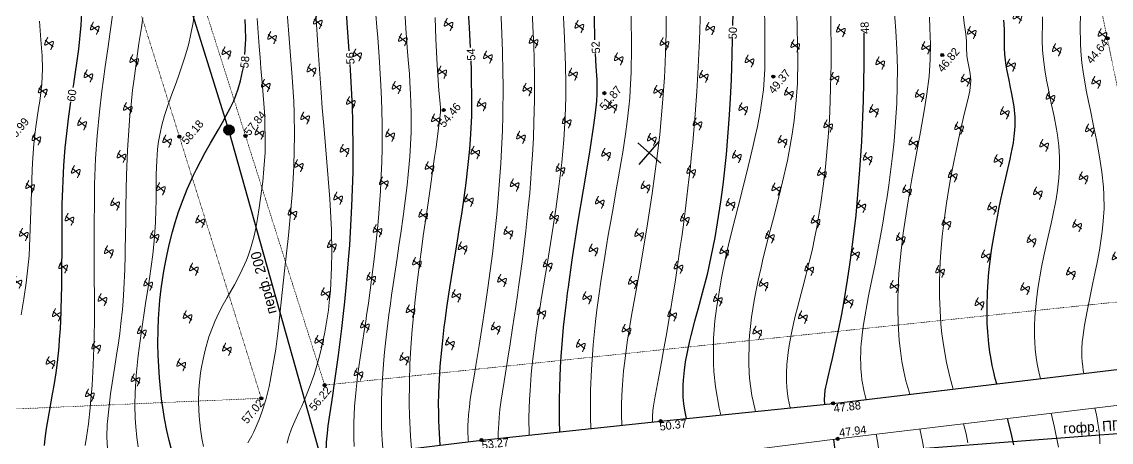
# Model space of a CAD drawing. Header units: millimetres. Extents: x -2893842 to -949497, y -1203244 to 262218.
# Drawn here: x -2253467 to -2146808, y -441709 to -400542 of the extents above; entities that cross this region are included whole.
import ezdxf

# ---------------------------------------------------------------- set-up
doc = ezdxf.new("R2010")
doc.units = ezdxf.units.MM
doc.linetypes.add('g5_366', pattern=[0.85, 0.1, -0.75])
doc.layers.get('0').update_dxf_attribs({"lineweight": 5})
for name, color, linetype in [('!!!_ Размеры', 7, 'Continuous'), ('02_сетка', 253, 'Continuous'), ('10_Границы покрытий и угодий', 253, 'Continuous'), ('13_Растительность', 253, 'Continuous'), ('19_Горизонтали', 253, 'Continuous'), ('30_Канализация', 253, 'Continuous'), ('44_Крышки колодцев', 253, 'Continuous'), ('61_Отметки высоты поверхности', 253, 'Continuous')]:
    doc.layers.add(name, color=color, linetype=linetype)
doc.styles.add('LIKE17', font='d431.shx')
doc.styles.add('LIKE32', font='peteri.shx')
doc.styles.add('LIKE36', font='pragmai.shx')
doc.styles.add('Line_GUGK', font='')
doc.styles.get('Line_GUGK').set_extended_font_data('Bm431', italic=True)
doc.linetypes.add('g5_122_d', pattern='A,1,-1,1.5,-0.4,["Др",Line_GUGK,S=1,R=0,X=0,Y=-0.5],-2.4,1.5,-1,4,-1,4,-1,3', length=21.8)

# ---------------------------------------------------------------- blocks, each defined once
blk = doc.blocks.new('BL_333')
at = {"color": 0}
for p, q in [((0, -3), (0, 3)), ((-3, 0), (3, 0))]:
    blk.add_line(p, q, dxfattribs=at)
blk = doc.blocks.new('g5_330')
blk.add_hatch(color=0).paths.add_polyline_path([(-0.15, 0, 1), (0.15, 0, 1)])
at = {"color": 0}
blk.add_circle((0, 0), 0.15, dxfattribs=at)
blk = doc.blocks.new('g5_117')
h = blk.add_hatch(color=255)
h.paths.add_polyline_path([(-0.3, 0.35), (0.35, -0.3, 0.177899), (0.46, 0, 0.639215)])
h.paths.add_polyline_path([(-0.35, 0.3, 0.177899), (-0.46, 0, 0.639215), (0.3, -0.35)])
at = {"color": 0}
blk.add_lwpolyline([(0.35, -0.35), (-0.35, 0.35)], dxfattribs=at)
blk.add_circle((0, 0), 0.5, dxfattribs=at)
blk = doc.blocks.new('g5_411')
at = {"color": 0, "linetype": 'Continuous', "lineweight": 15}
for points in [[(0.38, 1), (0.37, 1), (0.36, 1), (0.35, 0.99), (0.34, 0.99), (0.33, 0.99), (0.32, 0.99), (0.31, 0.99), (0.3, 0.98), (0.29, 0.98), (0.28, 0.98), (0.27, 0.98), (0.26, 0.97), (0.25, 0.97), (0.24, 0.97), (0.23, 0.97), (0.22, 0.97), (0.21, 0.96), (0.2, 0.96), (0.19, 0.96), (0.18, 0.96), (0.17, 0.95), (0.16, 0.95), (0.15, 0.95), (0.14, 0.95), (0.13, 0.95), (0.12, 0.94), (0.11, 0.94), (0.1, 0.94), (0.09, 0.94), (0.08, 0.93), (0.07, 0.93), (0.06, 0.93), (0.05, 0.93), (0.04, 0.93), (0.03, 0.92), (0.02, 0.92), (0.01, 0.92), (0, 0.92), (-0.01, 0.91), (-0.01, 0.91), (-0.02, 0.91), (-0.03, 0.91), (-0.04, 0.9), (-0.05, 0.9), (-0.06, 0.9), (-0.07, 0.9), (-0.08, 0.89), (-0.09, 0.89), (-0.1, 0.89), (-0.11, 0.88), (-0.12, 0.88), (-0.13, 0.88), (-0.14, 0.88), (-0.15, 0.87), (-0.16, 0.87), (-0.17, 0.87), (-0.18, 0.86), (-0.19, 0.86), (-0.2, 0.86), (-0.21, 0.86), (-0.22, 0.85), (-0.23, 0.85), (-0.24, 0.85), (-0.24, 0.84), (-0.25, 0.84), (-0.26, 0.83), (-0.27, 0.83), (-0.28, 0.83), (-0.29, 0.82), (-0.3, 0.82), (-0.31, 0.81), (-0.32, 0.81), (-0.33, 0.8), (-0.34, 0.8), (-0.34, 0.79), (-0.35, 0.79), (-0.36, 0.78), (-0.37, 0.78), (-0.37, 0.77), (-0.38, 0.76), (-0.38, 0.75), (-0.38, 0.74), (-0.38, 0.73), (-0.38, 0.72), (-0.38, 0.71), (-0.37, 0.71), (-0.36, 0.7), (-0.35, 0.69), (-0.35, 0.69), (-0.34, 0.68), (-0.33, 0.68), (-0.32, 0.67), (-0.31, 0.67), (-0.3, 0.66), (-0.29, 0.66), (-0.28, 0.65), (-0.28, 0.65), (-0.27, 0.64), (-0.26, 0.64), (-0.25, 0.63), (-0.24, 0.63), (-0.23, 0.63), (-0.22, 0.62), (-0.21, 0.62), (-0.2, 0.62), (-0.19, 0.61), (-0.18, 0.61), (-0.17, 0.6), (-0.17, 0.6), (-0.16, 0.6), (-0.15, 0.59), (-0.14, 0.59), (-0.13, 0.59), (-0.12, 0.58), (-0.11, 0.58), (-0.1, 0.58), (-0.09, 0.57), (-0.08, 0.57), (-0.07, 0.57), (-0.06, 0.56), (-0.05, 0.56), (-0.04, 0.56), (-0.03, 0.55), (-0.02, 0.55), (-0.01, 0.55), (-0.01, 0.54), (0, 0.54), (0.01, 0.54), (0.02, 0.53), (0.03, 0.53), (0.04, 0.53), (0.05, 0.52), (0.06, 0.52), (0.07, 0.52), (0.08, 0.51), (0.09, 0.51), (0.1, 0.51), (0.11, 0.5), (0.12, 0.5), (0.13, 0.5), (0.14, 0.49), (0.14, 0.49), (0.15, 0.48), (0.16, 0.48), (0.17, 0.48), (0.18, 0.47), (0.19, 0.47), (0.2, 0.47), (0.21, 0.46), (0.22, 0.46), (0.23, 0.45), (0.24, 0.45), (0.25, 0.45), (0.26, 0.44), (0.26, 0.44), (0.27, 0.43), (0.28, 0.43), (0.29, 0.42), (0.3, 0.42), (0.31, 0.42), (0.32, 0.41), (0.33, 0.4), (0.33, 0.4), (0.34, 0.39), (0.35, 0.39), (0.36, 0.38), (0.37, 0.38), (0.37, 0.37), (0.38, 0.36), (0.39, 0.35), (0.39, 0.34), (0.39, 0.33), (0.39, 0.32), (0.39, 0.31), (0.39, 0.3), (0.38, 0.3), (0.38, 0.29), (0.37, 0.28), (0.36, 0.27), (0.36, 0.27), (0.35, 0.26), (0.34, 0.25), (0.33, 0.25), (0.32, 0.24), (0.31, 0.24), (0.31, 0.23), (0.3, 0.23), (0.29, 0.22), (0.28, 0.22), (0.27, 0.21), (0.26, 0.21), (0.25, 0.2), (0.24, 0.2), (0.23, 0.2), (0.23, 0.19), (0.22, 0.19), (0.21, 0.18), (0.2, 0.18), (0.19, 0.18), (0.18, 0.17), (0.17, 0.17), (0.16, 0.17), (0.15, 0.16), (0.14, 0.16), (0.13, 0.15), (0.12, 0.15), (0.11, 0.15), (0.1, 0.14), (0.1, 0.14), (0.09, 0.14), (0.08, 0.13), (0.07, 0.13), (0.06, 0.13), (0.05, 0.13), (0.04, 0.12), (0.03, 0.12), (0.02, 0.12), (0.01, 0.11), (0, 0.11), (-0.01, 0.11), (-0.02, 0.1), (-0.03, 0.1), (-0.04, 0.1), (-0.05, 0.09), (-0.06, 0.09), (-0.07, 0.09), (-0.08, 0.09), (-0.09, 0.08), (-0.1, 0.08), (-0.1, 0.08), (-0.11, 0.07), (-0.12, 0.07), (-0.13, 0.07), (-0.14, 0.07), (-0.15, 0.06), (-0.16, 0.06), (-0.17, 0.06), (-0.18, 0.05), (-0.19, 0.05), (-0.2, 0.05), (-0.21, 0.05), (-0.22, 0.04), (-0.23, 0.04), (-0.24, 0.04), (-0.25, 0.04), (-0.26, 0.03), (-0.27, 0.03), (-0.28, 0.03), (-0.29, 0.02), (-0.3, 0.02), (-0.31, 0.02), (-0.32, 0.02), (-0.33, 0.01), (-0.34, 0.01), (-0.35, 0.01), (-0.35, 0.01), (-0.36, 0), (-0.37, 0), (-0.38, 0)], [(0, 1), (0, 0)]]:
    blk.add_lwpolyline(points, dxfattribs=at)
blk = doc.blocks.new('Топо_07.04.17')
at = {"layer": '02_сетка', "color": 3, "linetype": 'Continuous'}
for p, q in [((-297300, -269842), (-295079, -267826)), ((-295182, -269945), (-297198, -267723))]:
    blk.add_line(p, q, dxfattribs=at)
at = {"layer": '10_Границы покрытий и угодий', "color": 7, "linetype": 'Continuous', "lineweight": 30}
blk.add_lwpolyline([(-338686, -295119), (-315669, -294920), (-298041, -295057), (-281070, -295231), (-252814, -295062)], dxfattribs=at)
at = {"layer": '10_Границы покрытий и угодий', "linetype": 'Continuous', "lineweight": 20}
blk.add_lwpolyline([(-298124, -298973), (-280998, -298733), (-252989, -298552)], dxfattribs=at)
at = {"layer": '10_Границы покрытий и угодий', "color": 7, "linetype": 'g5_366', "lineweight": 20}
for points in [[(-330321, -287849), (-350719, -184339), (-335483, -157948), (-260135, -153513), (-248052, -288537)], [(-442714, -281028), (-434348, -193142), (-392952, -184627), (-355956, -188157), (-336633, -288430)]]:
    blk.add_lwpolyline(points, close=True, dxfattribs=at)
at = {"layer": '19_Горизонтали', "linetype": 'Continuous', "lineweight": 20}
for points in [[(-273513, -295186), (-273723, -293838), (-273824, -292922), (-273898, -291905), (-273935, -290874), (-273935, -289856), (-273864, -288190), (-273724, -286634), (-273622, -285793), (-273462, -284697), (-273227, -283344), (-272829, -281412), (-272356, -279434), (-271525, -276366), (-270965, -274449), (-270228, -272003), (-269554, -269770), (-268972, -267784), (-268522, -266147), (-268120, -264475), (-267819, -262857), (-267634, -261350), (-267503, -259794), (-267416, -258722)], [(-270741, -257068), (-270845, -259685), (-270952, -261490), (-271119, -263404), (-271119, -263404), (-271557, -266728), (-272238, -270396), (-272549, -271807), (-272849, -273074), (-273234, -274600), (-273535, -275729), (-273786, -276637), (-274008, -277420), (-274249, -278251), (-274711, -279792), (-275499, -282316), (-275880, -283496), (-276416, -285148), (-277233, -287891), (-277472, -288847), (-277567, -289276), (-277660, -289730), (-277743, -290181), (-277798, -290516), (-277887, -291157), (-277943, -291703), (-277976, -292147), (-277993, -292507), (-278000, -292804), (-277999, -293266), (-277920, -294454), (-277885, -294726), (-277807, -295212)]]:
    blk.add_lwpolyline(points, dxfattribs=at)
at = {"layer": '19_Горизонтали', "color": 252, "linetype": 'Continuous', "lineweight": 20}
for points in [[(-280277, -256819), (-280688, -261422), (-281003, -263710), (-281296, -265312), (-281731, -267264), (-282073, -268580), (-282713, -270733), (-282826, -271081), (-283526, -273110), (-284054, -274542), (-284642, -276090), (-284642, -276090), (-285632, -278667), (-286349, -280589), (-286570, -281205), (-286994, -282430), (-287301, -283370), (-287606, -284367), (-288037, -285944), (-288248, -286830), (-288435, -287720), (-288523, -288194), (-288822, -290432), (-288882, -291300), (-288902, -291851), (-288906, -292620), (-288869, -293577), (-288828, -294117), (-288704, -295153)], [(-285296, -295188), (-285380, -294271), (-285396, -293536), (-285358, -292631), (-285263, -291733), (-285135, -290945), (-284882, -289783), (-284709, -289126), (-284347, -287933), (-284034, -287013), (-283742, -286210), (-283524, -285633), (-282966, -284202), (-282720, -283579), (-282287, -282475), (-281772, -281106), (-281427, -280134), (-280993, -278839), (-280704, -277924), (-280092, -275822), (-279562, -273775), (-279182, -272142), (-278597, -269277), (-278300, -267603), (-278004, -265749), (-277822, -264496), (-277519, -262174), (-277309, -260352), (-277136, -258720), (-276971, -257042)], [(-304910, -295004), (-304823, -293944), (-304632, -292182), (-304513, -291275), (-304200, -289261), (-303757, -286899), (-303268, -284651), (-303004, -283537), (-302610, -281956), (-302312, -280820), (-301660, -278437), (-301073, -276383), (-300685, -275055), (-300265, -273625), (-299803, -272061), (-299499, -271026), (-299019, -269374), (-298760, -268462), (-298297, -266758), (-297984, -265522), (-297667, -264151), (-297478, -263244), (-297342, -262533), (-297060, -260814), (-296744, -258362), (-296413, -255232)], [(-292779, -253896), (-293219, -257352), (-293645, -260241), (-293881, -261675), (-294257, -263751), (-294964, -267170), (-295501, -269490), (-296339, -272816), (-297129, -275726), (-298289, -279759), (-299182, -282742), (-299689, -284445), (-300409, -287000), (-300868, -288811), (-301085, -289766), (-301357, -291111), (-301529, -292097), (-301666, -293030), (-301781, -294000), (-301870, -295027)], [(-298831, -295051), (-298777, -294548), (-298669, -293951), (-298555, -293478), (-298398, -292915), (-297774, -290871), (-297246, -289125), (-296920, -288033), (-296575, -286863), (-295805, -284195), (-295523, -283194), (-295103, -281682), (-294739, -280346), (-294197, -278299), (-293950, -277343), (-293717, -276429), (-293340, -274911), (-293002, -273515), (-292612, -271845), (-292403, -270925), (-292079, -269457), (-291831, -268293), (-291279, -265562), (-290870, -263376), (-290566, -261640), (-290051, -258425), (-289611, -255381)], [(-292111, -295118), (-292198, -294451), (-292335, -292325), (-292313, -290823), (-292265, -290032), (-291968, -287576), (-291647, -285888), (-291374, -284708), (-290549, -281780), (-289829, -279607), (-289348, -278256), (-288558, -276133), (-287715, -273928), (-286699, -271249), (-286369, -270350), (-285977, -269254), (-285690, -268421), (-285368, -267452), (-284892, -265908), (-284705, -265242), (-284382, -263957), (-284009, -261954), (-283745, -259717), (-283571, -258032), (-283348, -255820)], [(-314028, -294933), (-313958, -294389), (-313811, -293486), (-313700, -292917), (-313537, -292167), (-313318, -291270), (-312606, -288671), (-312208, -287253), (-311827, -285886), (-311405, -284351), (-310850, -282293), (-310564, -281206), (-310370, -280460), (-310035, -279147), (-309627, -277502), (-309050, -275064), (-308548, -272799), (-308259, -271418), (-307984, -270030), (-307790, -269004), (-307560, -267723), (-307289, -266096), (-307058, -264574), (-306770, -262425), (-306493, -259932), (-306238, -257080), (-306100, -255238), (-305980, -253452)], [(-302940, -253350), (-303149, -256731), (-303353, -259408), (-303524, -261153), (-303681, -262465), (-303967, -264429), (-303967, -264429), (-304355, -266622), (-304805, -268801), (-305152, -270323), (-305405, -271371), (-305893, -273288), (-306331, -274927), (-306781, -276550), (-307299, -278376), (-307936, -280598), (-308256, -281725), (-308607, -282985), (-309161, -285056), (-309554, -286628), (-309780, -287590), (-309891, -288085), (-310108, -289100), (-310406, -290644), (-310552, -291498), (-310804, -293236), (-310988, -294957)], [(-322570, -294974), (-322529, -293756), (-322400, -291724), (-322300, -290631), (-322043, -288451), (-321791, -286728), (-321521, -285134), (-321193, -283402), (-320867, -281826), (-320592, -280573), (-320200, -278886), (-319708, -276874), (-319412, -275705), (-319079, -274414), (-318363, -271688), (-317837, -269694), (-317462, -268263), (-317106, -266884), (-316858, -265907), (-316539, -264621), (-316297, -263619), (-316121, -262872), (-316054, -262541), (-316003, -262121), (-315983, -261395), (-315960, -260443), (-315851, -257919), (-315687, -255407), (-315517, -253297)], [(-309014, -252725), (-309152, -254763), (-309349, -257347), (-309530, -259370), (-309666, -260701), (-310019, -263627), (-310218, -265036), (-310504, -266861), (-310740, -268240), (-311372, -271563), (-311706, -273157), (-312019, -274580), (-312561, -276913), (-313373, -280176), (-313842, -281969), (-314466, -284274), (-314861, -285693), (-315126, -286635), (-315403, -287610), (-315692, -288617), (-315947, -289502), (-316310, -290833), (-316486, -291547), (-316655, -292334), (-316757, -292893), (-316825, -293335), (-316889, -293855), (-316916, -294133), (-316940, -294458), (-316955, -294778), (-316960, -294930), (-316960, -294931)], [(-328138, -294136), (-328075, -293334), (-327997, -292595), (-327895, -291806), (-327780, -291056), (-327643, -290269), (-327310, -288621), (-327017, -287354), (-326789, -286433), (-326510, -285355), (-326176, -284111), (-325884, -283043), (-325632, -282117), (-325477, -281546), (-325160, -280355), (-324901, -279354), (-324530, -277880), (-324112, -276141), (-323848, -274989), (-323466, -273234), (-323249, -272176), (-322989, -270840), (-322761, -269584), (-322613, -268721), (-322304, -266746), (-322123, -265437), (-321966, -264163), (-321853, -263129), (-321720, -261714), (-321634, -260641), (-321542, -259273), (-321401, -256507), (-321330, -254616), (-321296, -253598), (-321257, -252349)], [(-318270, -250023), (-318498, -254003), (-318561, -255919), (-318597, -257115), (-318645, -258497), (-318681, -259323), (-318749, -260517), (-318806, -261314), (-318902, -262375), (-318902, -262375), (-319127, -264195), (-319522, -266568), (-319865, -268273), (-320095, -269312), (-320820, -272297), (-321236, -273903), (-321558, -275114), (-321876, -276299), (-322439, -278400), (-322818, -279837), (-323033, -280668), (-323297, -281713), (-323811, -283856), (-324132, -285309), (-324282, -286032), (-324537, -287354), (-324714, -288368), (-324954, -289945), (-325141, -291478), (-325245, -292574), (-325333, -293878), (-325376, -295004)], [(-342783, -292482), (-342853, -291700), (-342894, -290768), (-342880, -289510), (-342774, -288117), (-342601, -286901), (-342526, -286486), (-342253, -285275), (-342112, -284754), (-341868, -283962), (-341575, -283139), (-341044, -281881), (-340516, -280831), (-340293, -280433), (-340066, -280050), (-339576, -279289), (-339294, -278879), (-338836, -278234), (-337997, -277077), (-337318, -276097), (-336548, -274829), (-336329, -274408), (-336027, -273763), (-335759, -273121), (-335546, -272555), (-335241, -271652), (-335009, -270888), (-334723, -269863), (-334485, -268952), (-334102, -267364), (-333841, -266141), (-333557, -264558), (-333463, -263927), (-333189, -261028), (-333076, -257715), (-333032, -256288), (-332995, -255253), (-332952, -254167), (-332893, -252817), (-332827, -251423)], [(-338423, -292627), (-337974, -291982), (-337734, -291608), (-337312, -290896), (-337085, -290479), (-336732, -289776), (-336224, -288635), (-336064, -288237), (-335741, -287371), (-335564, -286856), (-334680, -283792), (-334256, -282024), (-333710, -279590), (-333434, -278361), (-332898, -276009), (-332197, -272882), (-331672, -270396), (-331313, -268549), (-330907, -266198), (-330494, -263194), (-330287, -261064), (-330202, -259914), (-330073, -257534), (-329982, -255020), (-329845, -250347)], [(-326979, -249642), (-327287, -255673), (-327443, -259347), (-327497, -260855), (-327549, -262560), (-327600, -264562), (-327687, -267787), (-327764, -269786), (-327949, -272798), (-328160, -274984), (-328351, -276480), (-328731, -278747), (-328952, -279811), (-329135, -280602), (-329379, -281548), (-329711, -282694), (-330212, -284194), (-330506, -284977), (-331046, -286277), (-331272, -286776), (-331724, -287709), (-332096, -288424), (-332355, -288895), (-332779, -289629), (-332779, -289629), (-333129, -290203), (-333463, -290749), (-333791, -291303), (-334035, -291741), (-334133, -291928), (-334246, -292155), (-334467, -292652), (-334619, -293071)], [(-359078, -277653), (-358639, -276128), (-358231, -274607), (-357639, -272019), (-356839, -266789), (-356707, -265784), (-356401, -263634), (-356217, -262519), (-355963, -261196), (-355764, -260306), (-355568, -259516), (-355332, -258630), (-355100, -257777), (-354911, -257070), (-354911, -257070), (-354528, -255458), (-354273, -253950), (-354163, -252679), (-354107, -251108), (-354051, -249273)], [(-346823, -249292), (-347292, -251113), (-347713, -252724), (-348156, -254426), (-348468, -255647), (-348748, -256773), (-349217, -258760), (-349707, -261068), (-350106, -263264), (-350492, -265786), (-350629, -266793), (-351061, -270370), (-351305, -272619), (-351526, -274696), (-351765, -276888), (-351983, -278757), (-352250, -280838), (-352621, -283352), (-352953, -285285), (-353290, -287012), (-353388, -287476), (-353737, -289010), (-354056, -290282), (-354271, -291078)], [(-352152, -291629), (-352075, -290522), (-351901, -289244), (-351856, -288982), (-351257, -286314), (-350869, -284888), (-350527, -283686), (-350226, -282624), (-349905, -281444), (-349685, -280575), (-349459, -279609), (-349168, -278242), (-349012, -277444), (-348799, -276262), (-348498, -274395), (-348297, -273014), (-348217, -272431), (-348040, -271104), (-347852, -269633), (-347707, -268483), (-347467, -266621), (-347277, -265222), (-346915, -262824), (-346483, -260413), (-346288, -259451), (-346062, -258398), (-345753, -257041), (-345546, -256179), (-344614, -252555), (-344197, -251018), (-343947, -250112)], [(-349139, -291786), (-349173, -290869), (-349165, -289827), (-349124, -288985), (-349008, -287692), (-348844, -286460), (-348558, -284827), (-348140, -282902), (-347797, -281507), (-347616, -280809), (-346838, -277944), (-346409, -276375), (-346184, -275532), (-345889, -274390), (-345608, -273232), (-345319, -271934), (-344984, -270165), (-344799, -268941), (-344681, -268007), (-344548, -266873), (-344382, -265507), (-344180, -264149), (-344087, -263631), (-343963, -263032), (-343791, -262326), (-343552, -261516), (-343284, -260755), (-342914, -259841), (-342581, -259097), (-342098, -258087), (-341446, -256782), (-341090, -256068), (-340687, -255234), (-340342, -254482), (-339907, -253444), (-339773, -253097), (-339498, -252336), (-339112, -251120), (-338751, -249751)], [(-269218, -295160), (-269417, -293922), (-269579, -292502), (-269680, -290958), (-269708, -289680), (-269698, -288722), (-269537, -286056), (-269382, -284665), (-269200, -283380), (-268988, -282127), (-268591, -280154), (-268234, -278620), (-267816, -277003), (-267364, -275401), (-267096, -274503), (-266596, -272908), (-266302, -272006), (-265741, -270345), (-265459, -269535), (-265066, -268423), (-264615, -267170), (-264328, -266340), (-264110, -265335), (-264110, -265335), (-264095, -264663), (-264134, -264103), (-264192, -263452), (-264216, -262903), (-264157, -262094), (-264101, -261531), (-264083, -261035), (-264089, -260301), (-264103, -259693), (-264100, -258808)]]:
    blk.add_lwpolyline(points, dxfattribs=at)
at = {"layer": '19_Горизонтали', "color": 42, "linetype": 'Continuous', "lineweight": 30}
for points in [[(-286516, -256183), (-286673, -257342)], [(-312236, -253126), (-312334, -254688), (-312448, -256603)], [(-300220, -257227), (-300177, -256650), (-300092, -255619), (-299954, -254109)], [(-324240, -255603), (-324143, -253337), (-324093, -251784)], [(-334428, -254814), (-334248, -253814), (-334178, -253302), (-334071, -252201), (-334023, -251379)], [(-349789, -248402), (-350061, -250129), (-350556, -252428), (-351495, -255969), (-351537, -256124)], [(-345832, -293180), (-346058, -291534), (-346162, -290529), (-346256, -289319), (-346309, -288253), (-346333, -287370), (-346319, -285321), (-346192, -283081), (-346088, -281998), (-345920, -280642), (-345753, -279563), (-345412, -277763), (-345167, -276684), (-344772, -275173), (-344569, -274479), (-344262, -273509), (-343908, -272491), (-343434, -271253), (-343071, -270388), (-342615, -269382), (-342039, -268220), (-341526, -267269), (-340765, -265982), (-340400, -265407), (-339373, -263890), (-338773, -263054), (-337844, -261807), (-337367, -261168), (-336916, -260543), (-336411, -259794), (-336036, -259179), (-335761, -258676), (-335467, -258073), (-335142, -257298), (-334843, -256442), (-334727, -256043)], [(-330987, -295053), (-330932, -294415), (-330776, -293414), (-330589, -292544), (-330419, -291861), (-330134, -290795), (-329808, -289578), (-329578, -288707), (-329389, -287984), (-328650, -285067), (-328039, -282529), (-327706, -281084), (-327454, -279957), (-327080, -278218), (-326846, -277086), (-326545, -275566), (-326344, -274501), (-325696, -270739), (-325214, -267427), (-324948, -265260), (-324667, -262498), (-324548, -261061), (-324319, -257466), (-324296, -256939)], [(-351912, -257493), (-352281, -258845), (-352994, -261878), (-353317, -263585), (-353883, -267339), (-354015, -268380), (-354203, -269952), (-354268, -270511), (-354384, -271530), (-354643, -273766), (-354863, -275547), (-354944, -276167), (-355176, -277791), (-355447, -279461), (-355633, -280476), (-355776, -281201), (-356100, -282683), (-356343, -283671), (-356677, -284897), (-356922, -285728), (-357137, -286441), (-357475, -287556), (-357892, -289002), (-358139, -289955), (-358289, -290607)], [(-312535, -257891), (-312595, -258778), (-312595, -258778), (-312948, -262345), (-313076, -263275), (-313367, -265051), (-313642, -266488), (-314371, -269736), (-314847, -271615), (-315136, -272705), (-315437, -273810), (-315962, -275698), (-316320, -276973), (-317096, -279760), (-317603, -281652), (-317873, -282707), (-318077, -283530), (-318449, -285124), (-318585, -285743), (-318894, -287261), (-319022, -287954), (-319327, -289836), (-319484, -291031), (-319559, -291710), (-319634, -292517), (-319688, -293227), (-319765, -294952)], [(-307949, -294980), (-307862, -293898), (-307700, -292328), (-307654, -291941), (-307474, -290582), (-307177, -288686), (-307000, -287678), (-306770, -286469), (-306432, -284831), (-306076, -283244), (-305835, -282221), (-305679, -281579), (-305536, -281003), (-304857, -278386), (-303891, -274878), (-302990, -271707), (-302563, -270207), (-301907, -267877), (-301263, -265524), (-300954, -264331), (-300714, -263235), (-300592, -262505), (-300508, -261780), (-300459, -261158), (-300386, -259838), (-300306, -258557)], [(-286852, -258660), (-287061, -260203), (-287422, -262608), (-287716, -264428), (-287990, -266023), (-288724, -269833), (-289376, -272738), (-289782, -274370), (-290333, -276391), (-290748, -277797), (-291906, -281287), (-292570, -283062), (-293181, -284592), (-293635, -285720), (-294154, -287053), (-294338, -287553), (-294988, -289547), (-295197, -290342), (-295403, -291327), (-295482, -291810), (-295565, -292511), (-295599, -292967), (-295618, -293610), (-295618, -293610), (-295600, -294248), (-295519, -295083)], [(-264924, -295135), (-265011, -294586), (-265106, -293844), (-265159, -293314), (-265218, -292481), (-265240, -291983), (-265254, -291150), (-265229, -289992), (-265182, -289161), (-265081, -288040), (-265013, -287456), (-264822, -286144), (-264528, -284556), (-264389, -283903), (-264155, -282897), (-264013, -282327), (-263900, -281895), (-263446, -280268), (-262976, -278731), (-262794, -278166), (-262492, -277249), (-262257, -276555), (-261784, -275197), (-261158, -273439), (-260974, -272903), (-260832, -272466), (-260651, -271864), (-260488, -271242), (-260362, -270655), (-260290, -270228), (-260232, -269768), (-260202, -269385), (-260185, -268356), (-260255, -267090), (-260325, -266297), (-260362, -265905), (-260394, -265551), (-260455, -264813), (-260487, -264274), (-260505, -263729), (-260503, -263150), (-260475, -262590), (-260406, -261920), (-260341, -261401), (-260272, -260771), (-260233, -260233), (-260215, -259819)], [(-281888, -295223), (-281867, -294778), (-281867, -294778), (-281679, -293861), (-281450, -293161), (-281246, -292606), (-280902, -291663), (-280614, -290851), (-279769, -288347), (-279234, -286648), (-278907, -285562), (-278292, -283403), (-277895, -281919), (-277541, -280525), (-276755, -277165), (-275874, -272816), (-275387, -270062), (-274774, -266106), (-274303, -262563), (-273961, -259538)], [(-263937, -301276), (-264077, -300061), (-264279, -298625)], [(-281421, -298739), (-281341, -306641), (-281219, -317993), (-281192, -328136), (-281212, -334580), (-281237, -339592), (-281218, -344062), (-281144, -347358), (-281108, -348239)]]:
    blk.add_lwpolyline(points, dxfattribs=at)
at = {"layer": '19_Горизонтали', "color": 42, "linetype": 'Continuous', "lineweight": 20}
for points in [[(-256439, -259931), (-256537, -260817), (-256650, -261727), (-256712, -262281), (-256777, -263147), (-256799, -263841), (-256780, -265112), (-256722, -266153), (-256663, -266905), (-256597, -267650), (-256522, -268443), (-256403, -269757), (-256314, -271008), (-256287, -271607), (-256272, -272650), (-256317, -273776), (-256423, -274765), (-256605, -275820), (-256875, -276976), (-257109, -277815), (-257653, -279521), (-257866, -280141), (-258436, -281773), (-258924, -283204), (-259273, -284281), (-259863, -286300), (-260137, -287389), (-260354, -288385), (-260483, -289076), (-260611, -289896), (-260734, -290970), (-260772, -291454), (-260806, -292201), (-260809, -293002), (-260785, -293631), (-260748, -294137), (-260681, -294747), (-260630, -295109)], [(-256335, -295083), (-256359, -294803), (-256376, -294389), (-256373, -293942), (-256349, -293492), (-256257, -292673), (-256139, -291994), (-256047, -291562), (-255748, -290393), (-255347, -289075), (-254880, -287646), (-254455, -286380), (-254155, -285477), (-253823, -284455), (-253456, -283253), (-252983, -281478), (-252766, -280490), (-252557, -279267), (-252412, -277926), (-252370, -277196), (-252352, -275683), (-252420, -273976), (-252530, -272486), (-252657, -271099), (-252805, -269568), (-252887, -268678), (-252966, -267708), (-253067, -265976), (-253092, -264843), (-253074, -263703), (-253034, -262953), (-252868, -261312), (-252722, -260153)], [(-259970, -298598), (-259783, -300039), (-259626, -301970)], [(-255545, -302102), (-255520, -301682), (-255506, -301315), (-255499, -300860), (-255514, -300078), (-255541, -299623), (-255592, -299083), (-255661, -298570)], [(-277206, -298709), (-277153, -299407), (-277153, -299407), (-277128, -300085)], [(-272703, -301058), (-272770, -299920), (-272897, -298681)], [(-268377, -300569), (-268461, -299678), (-268588, -298653)]]:
    blk.add_lwpolyline(points, dxfattribs=at)
at = {"layer": '30_Канализация', "color": 7, "linetype": 'g5_122_d', "lineweight": 30}
blk.add_lwpolyline([(-330742, -299433), (-336815, -261970), (-343990, -224601), (-349521, -186369)], dxfattribs=at)
at = {"layer": '30_Канализация', "color": 3, "linetype": 'g5_122_d', "lineweight": 30}
blk.add_lwpolyline([(-459669, -290510), (-451541, -290393), (-401816, -295421), (-365694, -297745), (-330742, -299433), (-275570, -300513), (-220754, -302523), (-181654, -303046), (-137004, -304079), (-97871, -300292), (-69776, -299098), (-56112, -303462), (-26736, -316763)], dxfattribs=at)
at = {"layer": '02_сетка', "color": 92, "xscale": 500.0000000002746, "yscale": 500.0000000002746, "zscale": 500.0000000002746, "rotation": 42.22816425403256}
blk.add_blockref('BL_333', (-296190, -268834), dxfattribs=at)
at = {"layer": '13_Растительность', "color": 7, "linetype": 'Continuous', "lineweight": 20, "xscale": 999.9999999999995, "yscale": 999.9999999999995, "zscale": 999.9999999999995, "rotation": 43.98139083737546}
for p in [(-348387, -250954, -67200), (-353001, -251933, -67200), (-326625, -252846, -652300), (-344915, -254552, -67200), (-335853, -254804, -652300), (-331239, -253825, -652300), (-313924, -254486, -652300), (-349529, -255531, -67200), (-318538, -255465, -652300), (-354144, -256510, -67200), (-323153, -256444, -652300), (-301223, -256127, -652300), (-327767, -257423, -652300), (-305838, -257105, -652300), (-288522, -257767, -652300), (-332381, -258402, -652300), (-315066, -259063, -652300), (-310452, -258084, -652300), (-293137, -258746, -652300), (-350671, -260107, -67200), (-346057, -259129, -67200), (-319680, -260042, -652300), (-297751, -259725, -652300), (-275822, -259407, -652300), (-258507, -260069, -652300), (-355286, -261086, -67200), (-324295, -261021, -652300), (-302365, -260703, -652300), (-280436, -260386, -652300), (-263121, -261047, -652300), (-328909, -261999, -652300), (-306980, -261682, -652300), (-285050, -261365, -652300), (-267735, -262026, -652300), (-342585, -262727, -67200), (-333523, -262978, -652300), (-311594, -262661, -652300), (-294279, -263322, -652300), (-289665, -262344, -652300), (-272350, -263005, -652300), (-250420, -262688, -652300), (-347199, -263705, -67200), (-316208, -263640, -652300), (-298893, -264301, -652300), (-276964, -263984, -652300), (-255034, -263667, -652300), (-351814, -264684, -67200), (-320823, -264618, -652300), (-303508, -265280, -652300), (-281578, -264963, -652300), (-259649, -264645, -652300), (-356428, -265663, -67200), (-325437, -265597, -652300), (-308122, -266259, -652300), (-286192, -265941, -652300), (-264263, -265624, -652300), (-343727, -267303, -67200), (-330051, -266576, -652300), (-312736, -267238, -652300), (-290807, -266920, -652300), (-273492, -267582, -652300), (-268877, -266603, -652300), (-251562, -267264, -652300), (-348342, -268282, -67200), (-317351, -268216, -652300), (-295421, -267899, -652300), (-278106, -268560, -652300), (-256177, -268243, -652300), (-352956, -269261, -67200), (-321965, -269195, -652300), (-300035, -268878, -652300), (-282720, -269539, -652300), (-260791, -269222, -652300), (-357570, -270239, -67200), (-326579, -270174, -652300), (-309264, -270835, -652300), (-304650, -269857, -652300), (-287335, -270518, -652300), (-265405, -270201, -652300), (-344869, -271880, -67200), (-340255, -270901, -67200), (-331194, -271153, -652300), (-313878, -271814, -652300), (-291949, -271497, -652300), (-270020, -271179, -652300), (-252705, -271841, -652300), (-349484, -272859, -67200), (-318493, -272793, -652300), (-296563, -272476, -652300), (-274634, -272158, -652300), (-257319, -272820, -652300), (-354098, -273837, -67200), (-323107, -273772, -652300), (-301178, -273454, -652300), (-279248, -273137, -652300), (-261933, -273799, -652300), (-358712, -274816, -67200), (-327721, -274750, -652300), (-305792, -274433, -652300), (-288477, -275095, -652300), (-283863, -274116, -652300), (-266547, -274777, -652300), (-341397, -275478, -67200), (-310406, -275412, -652300), (-293091, -276073, -652300), (-271162, -275756, -652300), (-346012, -276456, -67200), (-315021, -276391, -652300), (-297706, -277052, -652300), (-275776, -276735, -652300), (-253847, -276418, -652300), (-350626, -277435, -67200), (-319635, -277370, -652300), (-302320, -278031, -652300), (-280390, -277714, -652300), (-258461, -277396, -652300), (-355240, -278414, -67200), (-328864, -279327, -652300), (-324249, -278348, -652300), (-306934, -279010, -652300), (-285005, -278692, -652300), (-267690, -279354, -652300), (-263075, -278375, -652300), (-342539, -280054, -67200), (-311549, -279989, -652300), (-289619, -279671, -652300), (-272304, -280333, -652300), (-347154, -281033, -67200), (-316163, -280967, -652300), (-294233, -280650, -652300), (-276918, -281312, -652300), (-254989, -280994, -652300), (-351768, -282012, -67200), (-320777, -281946, -652300), (-298848, -281629, -652300), (-281533, -282290, -652300), (-259603, -281973, -652300), (-356382, -282991, -67200), (-325391, -282925, -652300), (-308076, -283586, -652300), (-303462, -282608, -652300), (-286147, -283269, -652300), (-264218, -282952, -652300), (-343682, -284631, -67200), (-339067, -283652, -67200), (-330006, -283904, -652300), (-312691, -284565, -652300), (-290761, -284248, -652300), (-268832, -283931, -652300), (-251517, -284592, -652300), (-348296, -285610, -67200), (-317305, -285544, -652300), (-295376, -285227, -652300), (-273446, -284909, -652300), (-256131, -285571, -652300), (-352910, -286588, -67200), (-321919, -286523, -652300), (-299990, -286205, -652300), (-278061, -285888, -652300), (-260745, -286550, -652300), (-326534, -287502, -652300), (-304604, -287184, -652300), (-287289, -287846, -652300), (-282675, -286867, -652300), (-265360, -287528, -652300)]:
    blk.add_blockref('g5_411', p, dxfattribs=at)
at = {"layer": '44_Крышки колодцев', "color": 7, "linetype": 'Continuous', "lineweight": 20, "xscale": 999.9999999999995, "yscale": 999.9999999999995, "zscale": 999.9999999999995, "rotation": 43.98139083737546}
blk.add_blockref('g5_117', (-336815, -261970, 517900), dxfattribs=at)
at = {"layer": '61_Отметки высоты поверхности', "color": 7, "linetype": 'Continuous', "lineweight": 20, "xscale": 999.9999999999995, "yscale": 999.9999999999995, "zscale": 999.9999999999995, "rotation": 43.98139083737546}
for p in [(-341712, -262074, -67200), (-315714, -262403, -67200), (-299883, -262529, -67200), (-266604, -262541, -67200), (-335274, -262726, -67200), (-283277, -262776, -67200), (-250330, -262744, -67200), (-330321, -287849, 517900), (-336633, -288430, -67200), (-315669, -294920, -67200), (-298041, -295057, -67200), (-281070, -295231, -67200), (-280998, -298733, -67200)]:
    blk.add_blockref('g5_330', p, dxfattribs=at)
at = {"layer": '19_Горизонтали', "color": 42, "linetype": 'Continuous', "lineweight": 15, "style": 'LIKE36'}
for s, rotation, p in [('58', 77.80501, (-334261, -256197, -33200)), ('56', 86.35322, (-323868, -256948, -33200)), ('60', 76.05242, (-351486, -257547, -33200)), ('54', 86.35322, (-312071, -257926, -33200)), ('52', 86.35322, (-299865, -258601, -33200)), ('50', 81.78124, (-286428, -258747, -33200)), ('48', 85.75088, (-273483, -259663, -33200))]:
    blk.add_text(s, height=800, rotation=rotation, dxfattribs=at).set_placement(p)
at = {"layer": '30_Канализация', "color": 7, "linetype": 'Continuous', "lineweight": 15, "style": 'LIKE32'}
for s, rotation, p in [('перф. 200', 98.55952, (-334175, -280255, -67200)), ('гофр. ПП800', 357.00403, (-258979, -300724, -67200))]:
    blk.add_text(s, height=1000, rotation=rotation, dxfattribs=at).set_placement(p)
at = {"layer": '61_Отметки высоты поверхности', "color": 7, "linetype": 'Continuous', "lineweight": 15, "style": 'LIKE17'}
for s, rotation, p in [('60.99', 43.98139, (-358035, -260846, -46700)), ('58.18', 43.98139, (-341080, -262988, -46700)), ('57.84', 43.98139, (-334895, -262810, -46700)), ('54.46', 43.98139, (-315857, -264160, -46700)), ('51.87', 43.98139, (-300025, -264286, -46700)), ('49.37', 43.98139, (-283420, -264534, -46700)), ('46.82', 43.98139, (-266747, -264299, -46700)), ('44.64', 43.98139, (-252163, -265116, -46700)), ('57.02', 43.98139, (-338299, -290817, -46700)), ('56.22', 43.98139, (-331596, -290320, -46700)), ('53.27', 0.64539, (-315701, -295843, -67200)), ('50.37', 0.64539, (-298196, -295985, -67200)), ('47.88', 0.64539, (-281063, -296133, -67200)), ('47.94', 0.64539, (-280792, -298558, -67200))]:
    blk.add_text(s, height=800, rotation=rotation, dxfattribs=at).set_placement(p)

msp = doc.modelspace()

# ---------------------------------------------------------------- block references
at = {"layer": '!!!_ Размеры', "color": 1, "lineweight": 0, "rotation": 6.471407436947433}
msp.add_blockref('Топо_07.04.17', (-1928038.79367, -112877.83782), dxfattribs=at)

doc.saveas('drawing.dxf')
